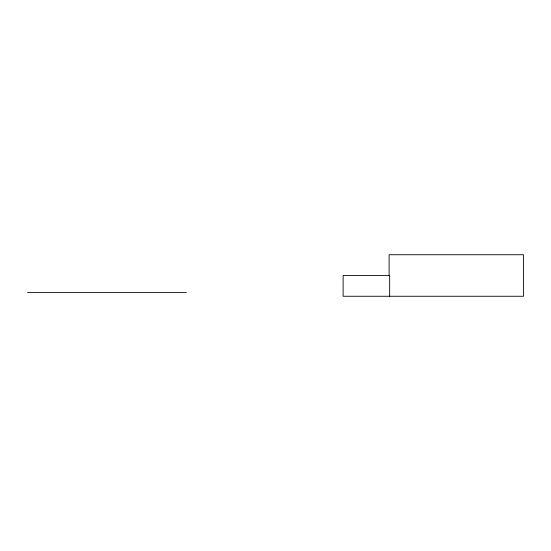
<?xml version="1.0" encoding="UTF-8"?>
<svg xmlns="http://www.w3.org/2000/svg" width="551" height="551" viewBox="0 0 551 551"><rect width="100%" height="100%" fill="white"/><g stroke="black" fill="none" stroke-linecap="round" stroke-linejoin="round"><path stroke-width="0.83" d="M27.55 292.602L186.321 292.602M389.66 296.266L389.66 275.5L343.121 275.5L343.121 296.266L523.45 296.266L523.45 254.734L389.109 254.734L389.109 275.5"/></g></svg>
